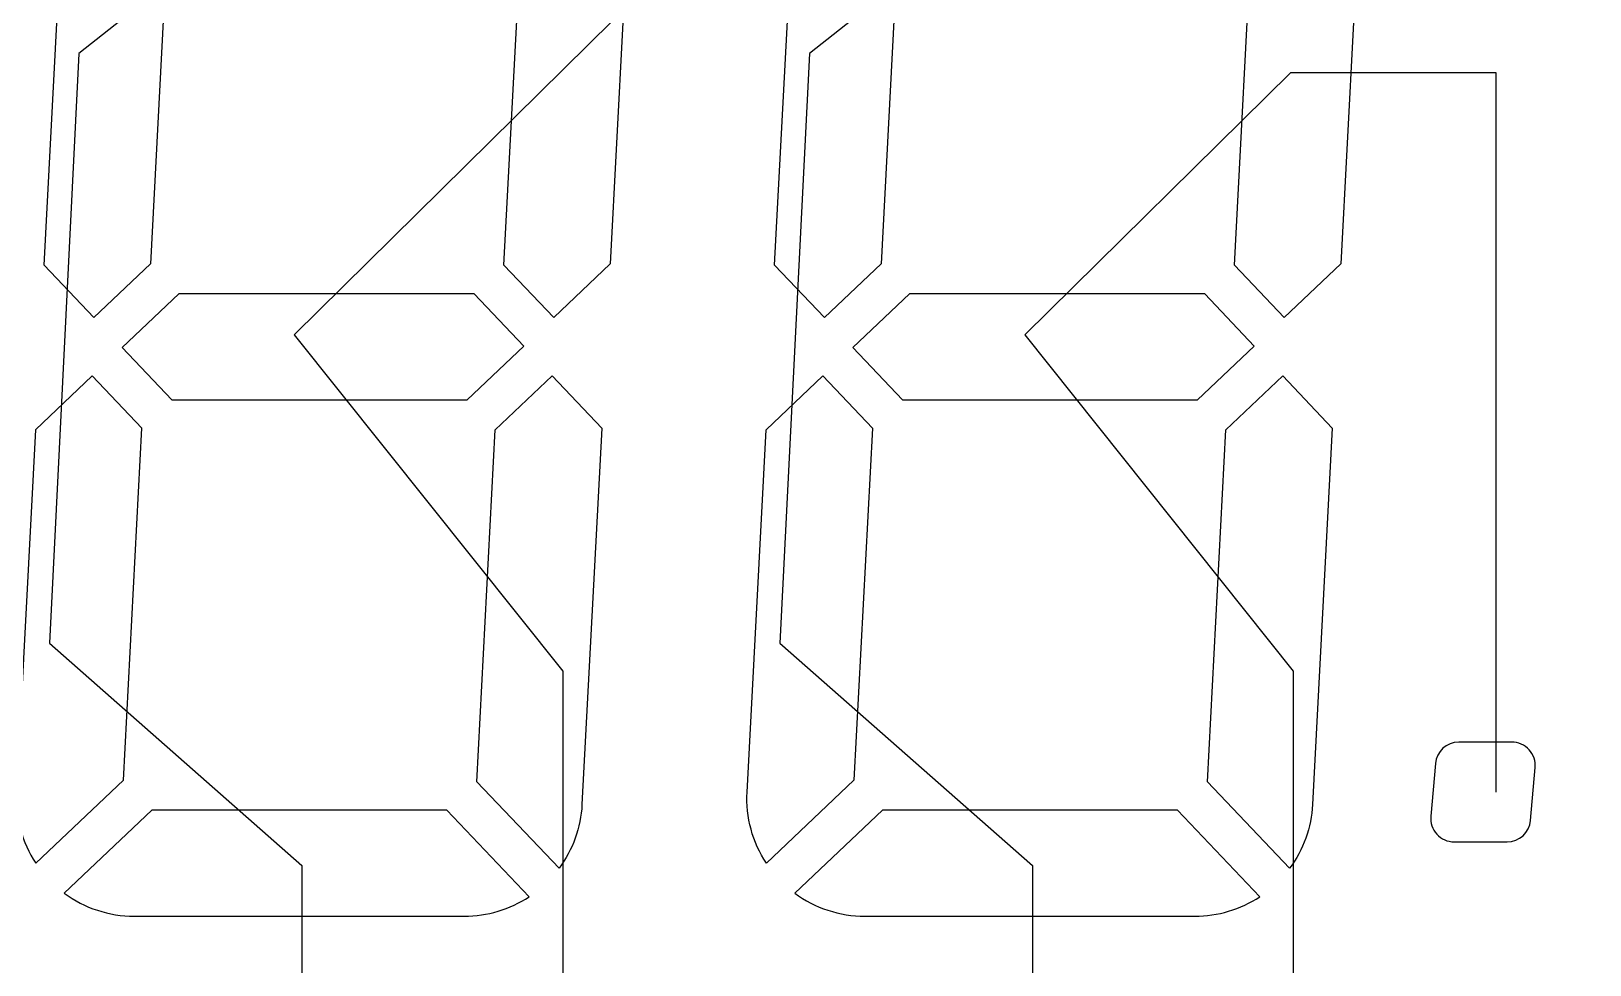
# Model space of a CAD drawing. Header units: millimetres. Extents: x -41 to 727, y -91 to 104.
# Drawn here: x 271.91 to 299.53, y -12.05 to 4.5 of the extents above; entities that cross this region are included whole.
import ezdxf

# ---------------------------------------------------------------- set-up
doc = ezdxf.new("R2010")
doc.units = ezdxf.units.MM
doc.header["$LTSCALE"] = 3
doc.header["$MEASUREMENT"] = 0
doc.layers.add('SEG', color=3, linetype='Continuous')

msp = doc.modelspace()

# ---------------------------------------------------------------- linework, layer by layer
for points in [[(274.346, 6.61), (274.019, 0.373), (273.015, -0.58), (272.134, 0.348), (272.484, 7.014, -0.146871), (272.889, 8.146)], [(282.504, 6.795), (282.168, 0.372), (281.165, -0.58), (280.283, 0.35), (280.61, 6.583), (282.161, 8.056, -0.16027)], [(287.292, 6.61), (286.965, 0.373), (285.961, -0.58), (285.08, 0.348), (285.43, 7.014, -0.146871), (285.835, 8.146)], [(295.45, 6.795), (295.114, 0.372), (294.111, -0.58), (293.229, 0.35), (293.556, 6.583), (295.108, 8.056, -0.16027)], [(272.988, -1.614), (271.981, -2.569), (271.645, -8.989, 0.16027), (271.988, -10.25), (273.54, -8.777), (273.867, -2.54)], [(281.666, -9.208, -0.146871), (281.26, -10.339), (279.803, -8.804), (280.13, -2.571), (281.138, -1.614), (282.015, -2.538)], [(286.486, -8.777), (284.934, -10.25, -0.16027), (284.591, -8.989), (284.928, -2.569), (285.934, -1.614), (286.813, -2.54)], [(294.612, -9.208, -0.146871), (294.206, -10.339), (292.749, -8.804), (293.076, -2.571), (294.084, -1.614), (294.961, -2.538)], [(298.143, -8.103), (297.203, -8.103, 0.388879), (296.789, -8.482), (296.707, -9.418, 0.440011), (297.121, -9.87), (298.061, -9.87, 0.388879), (298.475, -9.491), (298.557, -8.555, 0.440011)], [(274.043, -9.307), (272.491, -10.78, 0.16027), (273.732, -11.188), (279.578, -11.188, 0.146871), (280.73, -10.843), (279.273, -9.307)], [(292.219, -9.307), (286.989, -9.307), (285.437, -10.78, 0.16027), (286.678, -11.188), (292.524, -11.188, 0.146871), (293.676, -10.843)]]:
    msp.add_lwpolyline(points, format="xyb", close=True)
for points in [[(279.755, -0.156), (274.524, -0.156), (273.519, -1.11), (274.398, -2.037), (279.629, -2.037), (280.634, -1.083)], [(287.47, -0.156), (286.465, -1.11), (287.344, -2.037), (292.575, -2.037), (293.58, -1.083), (292.701, -0.156)]]:
    msp.add_lwpolyline(points, close=True)
at = {"layer": 'SEG'}
for points in [[(294.339, 13.59), (294.339, 11.706), (282.212, 11.706), (282.212, 4.684), (276.565, -0.885), (281.325, -6.845), (281.325, -12.408), (321.379, -12.408), (321.379, -18.516), (327.08, -18.516)], [(277.758, 8.061), (272.75, 4.101), (272.228, -6.351), (276.704, -10.288), (276.704, -12.508), (321.279, -12.508), (321.279, -20.516), (327.08, -20.516)], [(290.705, 8.061), (285.696, 4.101), (285.175, -6.351), (289.65, -10.288), (289.65, -12.308), (321.479, -12.308), (321.479, -16.516), (327.08, -16.516)], [(297.867, -8.991), (297.867, 3.759), (294.22, 3.759), (289.511, -0.885), (294.271, -6.845), (294.271, -12.208), (321.579, -12.208), (321.579, -14.516), (327.08, -14.516)]]:
    msp.add_lwpolyline(points, dxfattribs=at)

doc.saveas('drawing.dxf')
